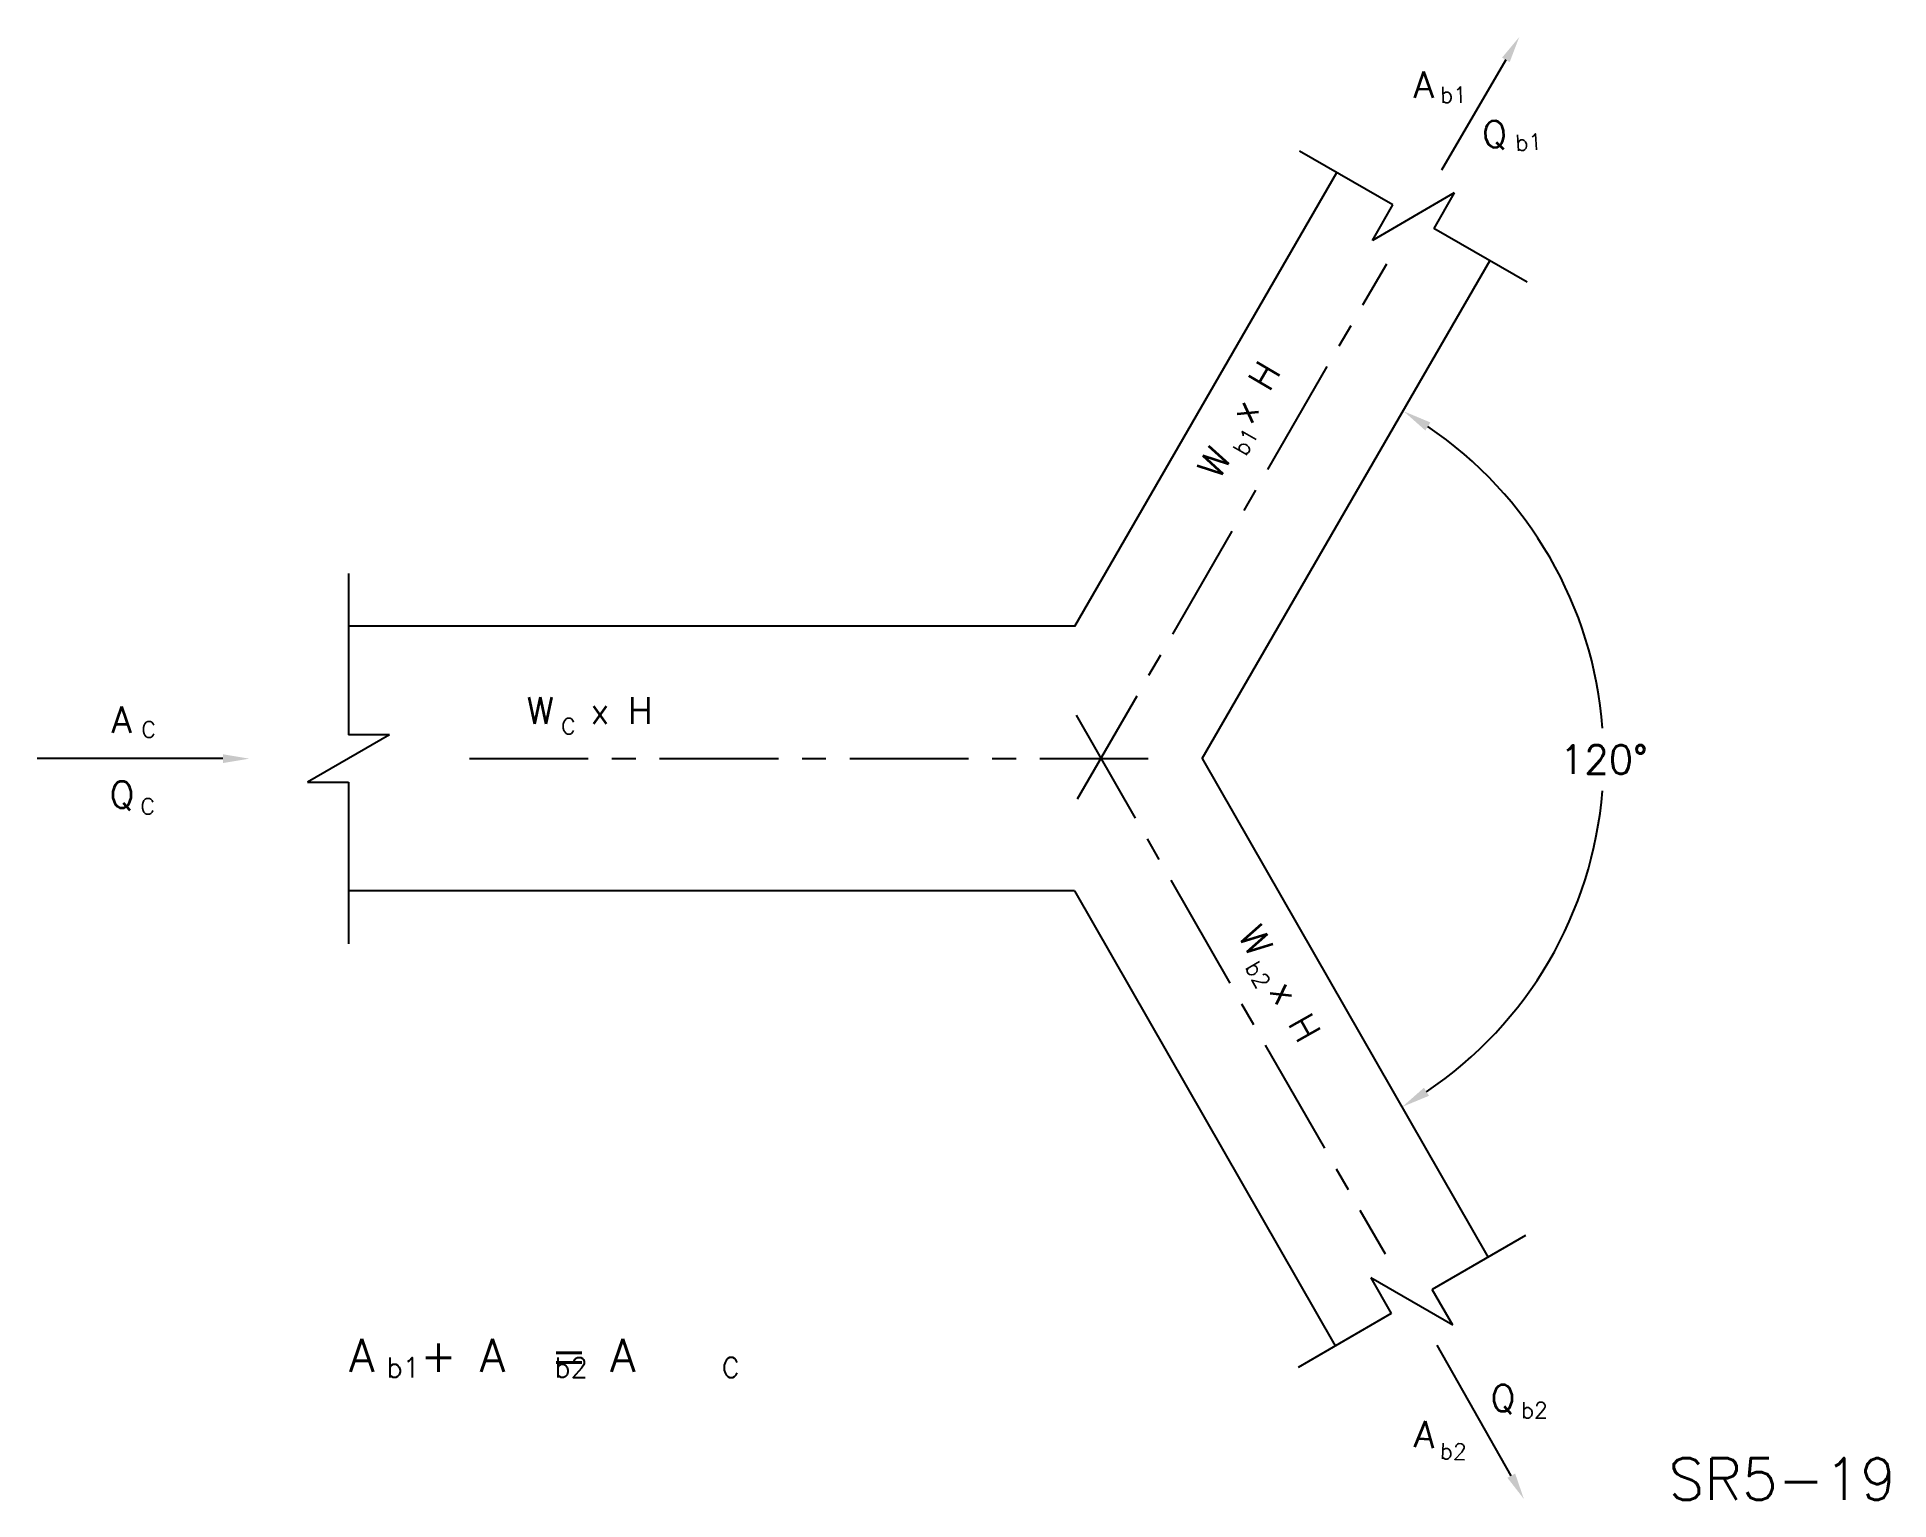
# Model space of a CAD drawing. Extents: x 1.03 to 10.76, y 0.5 to 8.2.
import ezdxf
from ezdxf.enums import TextEntityAlignment as Align

# ---------------------------------------------------------------- set-up
doc = ezdxf.new("R2010")
doc.units = 0
doc.header["$LTSCALE"] = 0.5
doc.header["$MEASUREMENT"] = 0
doc.linetypes.add('CENTER', pattern=[2, 1.25, -0.25, 0.25, -0.25])
doc.layers.get('0').update_dxf_attribs({"linetype": 'CONTINUOUS'})
doc.layers.add('CENTER', color=7, linetype='CENTER')
doc.layers.add('NUMBER', color=7, linetype='CONTINUOUS')
doc.styles.add('ROMANS', font='romans')

msp = doc.modelspace()

# ---------------------------------------------------------------- linework, layer by layer
for p, q in [((8.7503, 8.0765), (8.4118, 7.4971)), ((8.1556, 7.3141), (7.6648, 7.597)), ((6.4837, 5.0975), (7.8608, 7.484)), ((8.479, 7.3766), (8.048, 7.1273)), ((8.048, 7.1273), (8.1556, 7.3141)), ((8.479, 7.3766), (8.3713, 7.1898)), ((8.8621, 6.907), (8.3713, 7.1898)), ((7.1532, 4.4016), (8.6655, 7.0195)), ((2.6638, 5.3758), (2.6638, 4.5261)), ((6.4837, 5.0975), (2.6638, 5.0975)), ((2.8794, 4.5261), (2.4482, 4.2771)), ((2.8794, 4.5261), (2.6638, 4.5261)), ((2.004, 4.4016), (1.0265, 4.4016)), ((7.1532, 4.4016), (8.6571, 1.7789)), ((2.4482, 4.2771), (2.6638, 4.2771)), ((2.6638, 4.2771), (2.6638, 3.4274)), ((6.4825, 3.7058), (2.6638, 3.7058)), ((6.4825, 3.7058), (7.8531, 1.3138)), ((8.8533, 1.8931), (8.3631, 1.6092)), ((8.4711, 1.4226), (8.0396, 1.671)), ((8.0396, 1.671), (8.1476, 1.4844)), ((8.4711, 1.4226), (8.3631, 1.6092)), ((8.1476, 1.4844), (7.6574, 1.2005)), ((8.7786, 0.6307), (8.3885, 1.3175))]:
    msp.add_line(p, q)
for start, end in [(4.3639, 55.81284), (303.95398, 355.40221)]:
    msp.add_arc((7.1532, 4.4016), 2.112, start, end)
for points in [[(8.7303, 8.0882), (8.7703, 8.0648), (8.8205, 8.1966)], [(8.3266, 6.1275), (8.3532, 6.1698), (8.2129, 6.2285)], [(2.004, 4.4248), (2.004, 4.3784), (2.1432, 4.4016)], [(8.346, 2.6285), (8.3195, 2.671), (8.2054, 2.5704)], [(8.799, 0.6418), (8.7582, 0.6197), (8.8449, 0.5084)]]:
    msp.add_solid(points)
at = {"layer": 'CENTER', "linetype": 'CENTER'}
for p, q in [((6.498, 4.1907), (8.1234, 7.0046)), ((6.4903, 4.63), (8.1146, 1.797)), ((3.2998, 4.4016), (6.8695, 4.4016))]:
    msp.add_line(p, q, dxfattribs=at)

# ---------------------------------------------------------------- texts
at = {"style": 'ROMANS'}
for s, height, rotation, p in [('A', 0.1392, 0.62682, (8.2642, 7.8761)), ('b1', 0.084, 0.62682, (8.4054, 7.8498)), ('Q', 0.1392, 3.51475, (8.6292, 7.6128)), ('b1', 0.084, 3.51475, (8.8029, 7.5976)), ('W  x H', 0.13917, 59.9896, (7.2412, 5.8641)), ('b1', 0.084, 59.9896, (7.3824, 5.987)), ('W  x H', 0.13917, 299.30919, (7.3385, 3.4731)), ('b2', 0.084, 299.30919, (7.375, 3.3055)), ('Q', 0.1392, 0.12738, (8.6695, 0.9692)), ('b2', 0.084, 0.12738, (8.8302, 0.9328)), ('A', 0.1392, 356.73309, (8.2646, 0.7813)), ('b2', 0.084, 358.01958, (8.4023, 0.719))]:
    msp.add_text(s, height=height, rotation=rotation, dxfattribs=at).set_placement(p)
for s, height, p in [('A', 0.1392, (1.4169, 4.5372)), ('W  x H', 0.13917, (3.601, 4.5855)), ('C', 0.084, (1.5759, 4.513)), ('C', 0.084, (3.783, 4.5302)), ('Q', 0.1392, (1.4078, 4.1431)), ('C', 0.084, (1.5703, 4.1088)), ('A  + A  = A', 0.174, (2.6677, 1.1768)), ('b1', 0.105, (2.8637, 1.1465)), ('b2', 0.105, (3.7462, 1.1465)), ('C', 0.105, (4.627, 1.1465))]:
    msp.add_text(s, height=height, dxfattribs=at).set_placement(p)
msp.add_text('120%%d', height=0.15, dxfattribs=at).set_placement((9.2651, 4.3973), align=Align.MIDDLE_CENTER)
at = {"layer": 'NUMBER', "style": 'ROMANS'}
msp.add_text('SR5-19', height=0.22, dxfattribs=at).set_placement((9.6049, 0.503))

doc.saveas('drawing.dxf')
